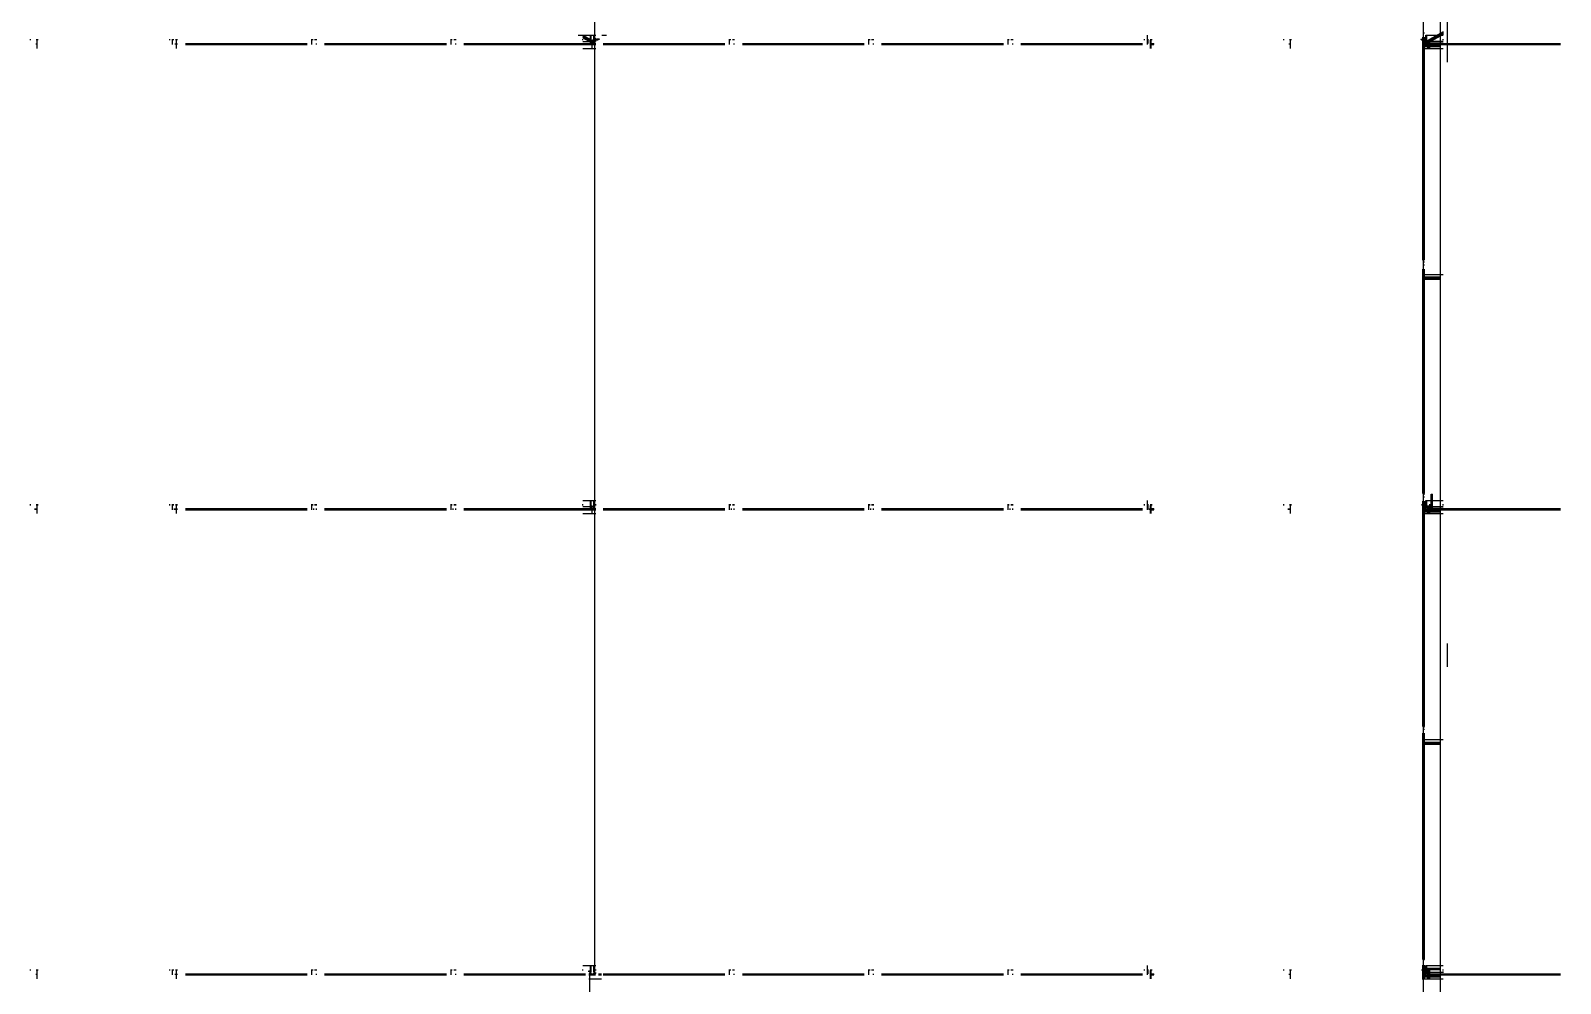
# Model space of a CAD drawing. Header units: inches. Extents: x -37 to 842, y -205 to 94.
# Drawn here: x 11.27 to 17.84, y -156.51 to -152.41 of the extents above; entities that cross this region are included whole.
import ezdxf

# ---------------------------------------------------------------- set-up
doc = ezdxf.new("R2010")
doc.units = ezdxf.units.IN
doc.header["$MEASUREMENT"] = 0
doc.linetypes.add('DIVIDE', pattern=[1.25, 0.5, -0.25, 0, -0.25, 0, -0.25])
doc.linetypes.add('HIDDEN', pattern=[19.05, 12.7, -6.35])
doc.layers.add('LCL-LINHACORTE', color=171, linetype='DIVIDE')
doc.layers.add('Planta_coberta-HID', color=7, linetype='HIDDEN')

msp = doc.modelspace()

# ---------------------------------------------------------------- linework, layer by layer
at = {"layer": 'LCL-LINHACORTE', "ltscale": 10}
msp.add_line((17.3576, -165.2456), (17.3576, -148.6351), dxfattribs=at)
at = {"layer": 'Planta_coberta-HID'}
for p, q in [((13.693, -152.4571), (13.693, -150.4571)), ((17.2541, -152.456), (17.2541, -150.456)), ((17.3268, -152.4684), (17.3268, -151.4792)), ((13.621, -152.4303), (13.6416, -152.4303)), ((13.642, -152.4303), (13.6741, -152.4303)), ((13.642, -152.4306), (13.6847, -152.4544)), ((13.642, -152.4306), (13.6847, -152.4544)), ((13.642, -152.4307), (13.6846, -152.4545)), ((13.642, -152.431), (13.6844, -152.4546)), ((13.642, -152.4313), (13.6843, -152.4548)), ((13.642, -152.4316), (13.6841, -152.4551)), ((13.642, -152.4321), (13.6838, -152.4554)), ((13.642, -152.4326), (13.6836, -152.4558)), ((13.642, -152.4332), (13.6833, -152.4562)), ((13.642, -152.4338), (13.683, -152.4567)), ((13.642, -152.4345), (13.6827, -152.4572)), ((13.642, -152.4352), (13.6824, -152.4577)), ((13.642, -152.4359), (13.6821, -152.4583)), ((13.6741, -152.4303), (13.6776, -152.4303)), ((13.6741, -152.4703), (13.6741, -152.4303)), ((13.6776, -152.4303), (13.6889, -152.4303)), ((13.6776, -152.4653), (13.6776, -152.4303)), ((13.6889, -152.4653), (13.6889, -152.4303)), ((13.6889, -152.4303), (13.6939, -152.4303)), ((13.6939, -152.4303), (13.697, -152.4303)), ((13.6939, -152.4703), (13.6939, -152.4303)), ((13.723, -152.4303), (13.7435, -152.4303)), ((16.0674, -152.4703), (16.0674, -152.4303)), ((17.2518, -152.4193), (17.2578, -152.4193)), ((17.2641, -152.4303), (17.2676, -152.4303)), ((17.2641, -152.4703), (17.2641, -152.4303)), ((17.2676, -152.4303), (17.3381, -152.4303)), ((17.2676, -152.4653), (17.2676, -152.4303)), ((17.3381, -152.4163), (17.2699, -152.4544)), ((17.3381, -152.4164), (17.2699, -152.4544)), ((17.3381, -152.4165), (17.27, -152.4545)), ((17.3381, -152.4167), (17.2701, -152.4546)), ((17.3381, -152.4171), (17.2703, -152.4548)), ((17.3381, -152.4174), (17.2705, -152.4551)), ((17.3381, -152.4179), (17.2707, -152.4554)), ((17.3381, -152.4184), (17.271, -152.4558)), ((17.3381, -152.419), (17.2713, -152.4562)), ((17.3381, -152.4196), (17.2715, -152.4567)), ((17.3381, -152.4203), (17.2718, -152.4572)), ((17.3381, -152.421), (17.2721, -152.4577)), ((17.3381, -152.4217), (17.2725, -152.4583)), ((17.3381, -152.4224), (17.2728, -152.4588)), ((17.3381, -152.4231), (17.2731, -152.4594)), ((17.3381, -152.4238), (17.2733, -152.4599)), ((17.3381, -152.4245), (17.2736, -152.4604)), ((17.3381, -152.4251), (17.2739, -152.4609)), ((17.3381, -152.4257), (17.2741, -152.4614)), ((17.3381, -152.4262), (17.2743, -152.4618)), ((17.3381, -152.4267), (17.2744, -152.4622)), ((17.3381, -152.4271), (17.2746, -152.4625)), ((17.3381, -152.4274), (17.2747, -152.4627)), ((17.3381, -152.4276), (17.2747, -152.4629)), ((17.3381, -152.4277), (17.2747, -152.463)), ((17.3381, -152.4278), (17.2747, -152.4631)), ((11.2688, -152.4521), (11.2688, -152.4471)), ((11.2936, -152.4703), (11.2936, -152.4653)), ((11.2956, -152.4521), (11.2956, -152.4471)), ((11.2972, -152.4871), (11.2972, -152.4471)), ((11.3006, -152.4521), (11.3006, -152.4471)), ((11.8672, -152.4521), (11.8672, -152.4471)), ((11.8791, -152.4703), (11.8791, -152.4471)), ((11.8826, -152.4521), (11.8826, -152.4471)), ((11.892, -152.4703), (11.892, -152.4653)), ((11.8939, -152.4521), (11.8939, -152.4471)), ((11.8955, -152.4871), (11.8955, -152.4471)), ((11.8989, -152.4521), (11.8989, -152.4471)), ((11.8989, -152.4703), (11.8989, -152.4653)), ((11.934, -152.4653), (12.4572, -152.4653)), ((11.934, -152.4703), (12.4572, -152.4703)), ((12.4774, -152.4703), (12.4774, -152.4471)), ((12.4809, -152.4521), (12.4809, -152.4471)), ((12.4922, -152.4521), (12.4922, -152.4471)), ((12.4972, -152.4521), (12.4972, -152.4471)), ((12.4972, -152.4703), (12.4972, -152.4653)), ((12.5323, -152.4653), (13.0556, -152.4653)), ((12.5323, -152.4703), (13.0556, -152.4703)), ((13.0757, -152.4703), (13.0757, -152.4471)), ((13.0793, -152.4521), (13.0793, -152.4471)), ((13.0906, -152.4521), (13.0906, -152.4471)), ((13.0956, -152.4521), (13.0956, -152.4471)), ((13.0956, -152.4703), (13.0956, -152.4653)), ((13.1306, -152.4653), (13.6539, -152.4653)), ((13.1306, -152.4703), (13.6539, -152.4703)), ((13.642, -152.4366), (13.6818, -152.4588)), ((13.642, -152.4373), (13.6815, -152.4594)), ((13.642, -152.438), (13.6812, -152.4599)), ((13.642, -152.4387), (13.681, -152.4604)), ((13.642, -152.4393), (13.6807, -152.4609)), ((13.642, -152.4399), (13.6805, -152.4614)), ((13.642, -152.4404), (13.6803, -152.4618)), ((13.642, -152.4409), (13.6801, -152.4622)), ((13.642, -152.4413), (13.68, -152.4625)), ((13.642, -152.4416), (13.6799, -152.4627)), ((13.642, -152.4418), (13.6799, -152.4629)), ((13.642, -152.442), (13.6799, -152.4631)), ((13.642, -152.442), (13.6798, -152.463)), ((13.642, -152.4521), (13.642, -152.4471)), ((13.642, -152.4571), (13.693, -152.4571)), ((13.642, -152.4571), (13.693, -152.4571)), ((13.642, -152.4871), (13.6823, -152.4871)), ((13.6539, -152.4703), (13.6539, -152.4653)), ((13.6539, -152.4653), (13.6823, -152.4653)), ((13.6539, -152.4703), (13.6823, -152.4703)), ((13.6799, -152.4544), (13.6798, -152.4544)), ((13.6798, -152.4544), (13.6799, -152.4545)), ((13.6799, -152.4544), (13.6798, -152.4544)), ((13.6799, -152.4629), (13.6798, -152.463)), ((13.6798, -152.463), (13.6799, -152.4631)), ((13.6798, -152.463), (13.6799, -152.4631)), ((13.697, -152.4448), (13.6799, -152.4544)), ((13.697, -152.4449), (13.6799, -152.4544)), ((13.68, -152.4545), (13.6799, -152.4544)), ((13.6799, -152.4544), (13.6799, -152.4544)), ((13.6799, -152.4545), (13.6799, -152.4547)), ((13.68, -152.4545), (13.6799, -152.4545)), ((13.6801, -152.4546), (13.6799, -152.4547)), ((13.6799, -152.4547), (13.68, -152.455)), ((13.68, -152.4625), (13.6799, -152.4627)), ((13.6799, -152.4627), (13.6799, -152.4629)), ((13.6799, -152.4627), (13.6801, -152.4629)), ((13.6799, -152.4629), (13.68, -152.463)), ((13.6799, -152.4631), (13.68, -152.463)), ((13.6799, -152.4631), (13.6799, -152.4631)), ((13.697, -152.445), (13.68, -152.4545)), ((13.6801, -152.4546), (13.68, -152.4545)), ((13.6803, -152.4548), (13.68, -152.455)), ((13.68, -152.455), (13.6801, -152.4553)), ((13.6801, -152.4622), (13.68, -152.4625)), ((13.68, -152.4625), (13.6803, -152.4626)), ((13.68, -152.463), (13.6801, -152.4629)), ((13.697, -152.4452), (13.6801, -152.4546)), ((13.6803, -152.4548), (13.6801, -152.4546)), ((13.6805, -152.4551), (13.6801, -152.4553)), ((13.6801, -152.4553), (13.6803, -152.4557)), ((13.6803, -152.4618), (13.6801, -152.4622)), ((13.6801, -152.4622), (13.6805, -152.4624)), ((13.6801, -152.4629), (13.6803, -152.4626)), ((13.697, -152.4455), (13.6803, -152.4548)), ((13.6805, -152.4551), (13.6803, -152.4548)), ((13.6807, -152.4554), (13.6803, -152.4557)), ((13.6803, -152.4557), (13.6805, -152.4561)), ((13.6805, -152.4614), (13.6803, -152.4618)), ((13.6803, -152.4618), (13.6807, -152.462)), ((13.6803, -152.4626), (13.6805, -152.4624)), ((13.697, -152.4459), (13.6805, -152.4551)), ((13.6807, -152.4554), (13.6805, -152.4551)), ((13.681, -152.4558), (13.6805, -152.4561)), ((13.6805, -152.4561), (13.6807, -152.4565)), ((13.6807, -152.4609), (13.6805, -152.4614)), ((13.6805, -152.4614), (13.681, -152.4616)), ((13.6805, -152.4624), (13.6807, -152.462)), ((13.697, -152.4464), (13.6807, -152.4554)), ((13.681, -152.4558), (13.6807, -152.4554)), ((13.6813, -152.4562), (13.6807, -152.4565)), ((13.6807, -152.4565), (13.681, -152.457)), ((13.681, -152.4604), (13.6807, -152.4609)), ((13.6807, -152.4609), (13.6813, -152.4612)), ((13.6807, -152.462), (13.681, -152.4616)), ((13.697, -152.4469), (13.681, -152.4558)), ((13.6813, -152.4562), (13.681, -152.4558)), ((13.6815, -152.4567), (13.681, -152.457)), ((13.681, -152.457), (13.6812, -152.4575)), ((13.6812, -152.4599), (13.681, -152.4604)), ((13.681, -152.4604), (13.6815, -152.4607)), ((13.681, -152.4616), (13.6813, -152.4612)), ((13.6818, -152.4572), (13.6812, -152.4575)), ((13.6812, -152.4575), (13.6815, -152.4581)), ((13.6815, -152.4594), (13.6812, -152.4599)), ((13.6812, -152.4599), (13.6818, -152.4602)), ((13.6976, -152.4471), (13.6813, -152.4562)), ((13.6815, -152.4567), (13.6813, -152.4562)), ((13.6813, -152.4612), (13.6815, -152.4607)), ((13.6987, -152.4471), (13.6815, -152.4567)), ((13.6818, -152.4572), (13.6815, -152.4567)), ((13.6821, -152.4577), (13.6815, -152.4581)), ((13.6815, -152.4581), (13.6818, -152.4586)), ((13.6818, -152.4588), (13.6815, -152.4594)), ((13.6815, -152.4594), (13.6821, -152.4597)), ((13.6815, -152.4607), (13.6818, -152.4602)), ((13.6999, -152.4471), (13.6818, -152.4572)), ((13.6821, -152.4577), (13.6818, -152.4572)), ((13.6825, -152.4583), (13.6818, -152.4586)), ((13.6821, -152.4583), (13.6818, -152.4588)), ((13.6818, -152.4586), (13.6821, -152.4592)), ((13.6818, -152.4588), (13.6825, -152.4592)), ((13.6818, -152.4602), (13.6821, -152.4597)), ((13.7012, -152.4471), (13.6821, -152.4577)), ((13.6825, -152.4583), (13.6821, -152.4577)), ((13.6824, -152.4577), (13.6821, -152.4583)), ((13.6821, -152.4583), (13.6828, -152.4586)), ((13.6828, -152.4588), (13.6821, -152.4592)), ((13.6821, -152.4592), (13.6824, -152.4597)), ((13.6821, -152.4597), (13.6825, -152.4592)), ((13.6823, -152.4871), (13.6823, -152.4521)), ((13.6823, -152.4871), (13.6823, -152.4521)), ((13.6823, -152.4653), (13.697, -152.4653)), ((13.6823, -152.4703), (13.697, -152.4703)), ((13.6823, -152.4871), (13.697, -152.4871)), ((13.6827, -152.4572), (13.6824, -152.4577)), ((13.6824, -152.4577), (13.6831, -152.4581)), ((13.6831, -152.4594), (13.6824, -152.4597)), ((13.6824, -152.4597), (13.6827, -152.4602)), ((13.7025, -152.4471), (13.6825, -152.4583)), ((13.6828, -152.4588), (13.6825, -152.4583)), ((13.6825, -152.4592), (13.6828, -152.4586)), ((13.683, -152.4567), (13.6827, -152.4572)), ((13.6827, -152.4572), (13.6833, -152.4575)), ((13.6833, -152.4599), (13.6827, -152.4602)), ((13.6827, -152.4602), (13.683, -152.4607)), ((13.7038, -152.4471), (13.6828, -152.4588)), ((13.6828, -152.4586), (13.6831, -152.4581)), ((13.6831, -152.4594), (13.6828, -152.4588)), ((13.6833, -152.4562), (13.683, -152.4567)), ((13.683, -152.4567), (13.6836, -152.457)), ((13.6836, -152.4604), (13.683, -152.4607)), ((13.683, -152.4607), (13.6833, -152.4612)), ((13.705, -152.4471), (13.6831, -152.4594)), ((13.6831, -152.4581), (13.6833, -152.4575)), ((13.6833, -152.4599), (13.6831, -152.4594)), ((13.697, -152.4523), (13.6833, -152.4599)), ((13.6836, -152.4558), (13.6833, -152.4562)), ((13.6833, -152.4562), (13.6839, -152.4565)), ((13.6833, -152.4575), (13.6836, -152.457)), ((13.6836, -152.4604), (13.6833, -152.4599)), ((13.6839, -152.4609), (13.6833, -152.4612)), ((13.6833, -152.4612), (13.6836, -152.4616)), ((13.697, -152.453), (13.6836, -152.4604)), ((13.6838, -152.4554), (13.6836, -152.4558)), ((13.6836, -152.4558), (13.6841, -152.4561)), ((13.6836, -152.457), (13.6839, -152.4565)), ((13.6839, -152.4609), (13.6836, -152.4604)), ((13.6841, -152.4614), (13.6836, -152.4616)), ((13.6836, -152.4616), (13.6838, -152.462)), ((13.6841, -152.4551), (13.6838, -152.4554)), ((13.6838, -152.4554), (13.6843, -152.4557)), ((13.6843, -152.4618), (13.6838, -152.462)), ((13.6838, -152.462), (13.6841, -152.4624)), ((13.697, -152.4536), (13.6839, -152.4609)), ((13.6839, -152.4565), (13.6841, -152.4561)), ((13.6841, -152.4614), (13.6839, -152.4609)), ((13.697, -152.4542), (13.6841, -152.4614)), ((13.6843, -152.4548), (13.6841, -152.4551)), ((13.6841, -152.4551), (13.6844, -152.4553)), ((13.6841, -152.4561), (13.6843, -152.4557)), ((13.6843, -152.4618), (13.6841, -152.4614)), ((13.6844, -152.4622), (13.6841, -152.4624)), ((13.6841, -152.4624), (13.6843, -152.4626)), ((13.6844, -152.4546), (13.6843, -152.4548)), ((13.697, -152.4547), (13.6843, -152.4618)), ((13.6843, -152.4548), (13.6846, -152.455)), ((13.6843, -152.4557), (13.6844, -152.4553)), ((13.6844, -152.4622), (13.6843, -152.4618)), ((13.6846, -152.4625), (13.6843, -152.4626)), ((13.6843, -152.4626), (13.6844, -152.4629)), ((13.6846, -152.4545), (13.6844, -152.4546)), ((13.6844, -152.4546), (13.6847, -152.4547)), ((13.6844, -152.4553), (13.6846, -152.455)), ((13.697, -152.4552), (13.6844, -152.4622)), ((13.6846, -152.4625), (13.6844, -152.4622)), ((13.6847, -152.4627), (13.6844, -152.4629)), ((13.6844, -152.4629), (13.6846, -152.463)), ((13.6847, -152.4544), (13.6846, -152.4545)), ((13.6846, -152.4545), (13.6847, -152.4545)), ((13.6846, -152.455), (13.6847, -152.4547)), ((13.697, -152.4556), (13.6846, -152.4625)), ((13.6847, -152.4627), (13.6846, -152.4625)), ((13.6847, -152.4629), (13.6846, -152.463)), ((13.6846, -152.463), (13.6847, -152.4631)), ((13.6847, -152.4545), (13.6847, -152.4544)), ((13.6847, -152.4544), (13.6847, -152.4544)), ((13.6847, -152.4544), (13.6847, -152.4544)), ((13.6847, -152.4544), (13.6847, -152.4544)), ((13.6847, -152.4547), (13.6847, -152.4545)), ((13.697, -152.4559), (13.6847, -152.4627)), ((13.697, -152.4561), (13.6847, -152.4629)), ((13.697, -152.4562), (13.6847, -152.463)), ((13.697, -152.4563), (13.6847, -152.4631)), ((13.6847, -152.4629), (13.6847, -152.4627)), ((13.6847, -152.463), (13.6847, -152.4629)), ((13.6847, -152.4631), (13.6847, -152.463)), ((13.6847, -152.463), (13.6847, -152.4631)), ((13.6847, -152.4631), (13.6847, -152.4631)), ((13.693, -154.4571), (13.693, -152.4571)), ((13.693, -152.4647), (13.697, -152.4647)), ((13.693, -152.4647), (13.697, -152.4647)), ((13.697, -152.4521), (13.697, -152.4471)), ((13.7063, -152.4471), (13.6973, -152.4521)), ((13.7075, -152.4471), (13.6985, -152.4521)), ((13.7086, -152.4471), (13.6996, -152.4521)), ((13.7097, -152.4471), (13.7007, -152.4521)), ((13.7106, -152.4471), (13.7016, -152.4521)), ((13.7114, -152.4471), (13.7024, -152.4521)), ((13.7121, -152.4471), (13.7031, -152.4521)), ((13.7127, -152.4471), (13.7037, -152.4521)), ((13.7131, -152.4471), (13.7041, -152.4521)), ((13.7133, -152.4471), (13.7043, -152.4521)), ((13.7134, -152.4471), (13.7044, -152.4521)), ((13.729, -152.4653), (14.2522, -152.4653)), ((13.729, -152.4703), (14.2522, -152.4703)), ((14.2724, -152.4703), (14.2724, -152.4471)), ((14.2759, -152.4521), (14.2759, -152.4471)), ((14.2872, -152.4521), (14.2872, -152.4471)), ((14.2922, -152.4521), (14.2922, -152.4471)), ((14.2922, -152.4703), (14.2922, -152.4653)), ((14.3273, -152.4653), (14.8506, -152.4653)), ((14.3273, -152.4703), (14.8506, -152.4703)), ((14.8707, -152.4703), (14.8707, -152.4471)), ((14.8743, -152.4521), (14.8743, -152.4471)), ((14.8856, -152.4521), (14.8856, -152.4471)), ((14.8906, -152.4521), (14.8906, -152.4471)), ((14.8906, -152.4703), (14.8906, -152.4653)), ((14.9256, -152.4653), (15.4489, -152.4653)), ((14.9256, -152.4703), (15.4489, -152.4703)), ((15.4691, -152.4703), (15.4691, -152.4471)), ((15.4726, -152.4521), (15.4726, -152.4471)), ((15.4839, -152.4521), (15.4839, -152.4471)), ((15.4889, -152.4521), (15.4889, -152.4471)), ((15.4889, -152.4703), (15.4889, -152.4653)), ((15.524, -152.4653), (16.0472, -152.4653)), ((15.524, -152.4703), (16.0472, -152.4703)), ((16.0555, -152.4521), (16.0555, -152.4471)), ((16.0709, -152.4653), (16.0709, -152.4471)), ((16.0803, -152.4871), (16.0803, -152.4521)), ((16.0822, -152.4521), (16.0822, -152.4471)), ((16.0822, -152.4653), (16.0957, -152.4653)), ((16.0838, -152.4871), (16.0838, -152.4471)), ((16.0872, -152.4521), (16.0872, -152.4471)), ((16.0872, -152.4703), (16.0957, -152.4703)), ((16.0957, -152.4703), (16.0957, -152.4653)), ((16.6538, -152.4521), (16.6538, -152.4471)), ((16.6786, -152.4703), (16.6786, -152.4653)), ((16.6806, -152.4521), (16.6806, -152.4471)), ((16.6822, -152.4871), (16.6822, -152.4471)), ((16.6856, -152.4521), (16.6856, -152.4471)), ((17.2412, -152.4471), (17.2699, -152.4631)), ((17.2413, -152.4471), (17.2698, -152.463)), ((17.2415, -152.4471), (17.2699, -152.4629)), ((17.2419, -152.4471), (17.2699, -152.4627)), ((17.2425, -152.4471), (17.27, -152.4625)), ((17.2432, -152.4471), (17.2701, -152.4622)), ((17.244, -152.4471), (17.2703, -152.4618)), ((17.2449, -152.4471), (17.2705, -152.4614)), ((17.246, -152.4471), (17.2707, -152.4609)), ((17.2471, -152.4471), (17.271, -152.4604)), ((17.2481, -152.4395), (17.2747, -152.4544)), ((17.2481, -152.4396), (17.2747, -152.4544)), ((17.2481, -152.4397), (17.2746, -152.4545)), ((17.2481, -152.4399), (17.2744, -152.4546)), ((17.2481, -152.4402), (17.2743, -152.4548)), ((17.2481, -152.4406), (17.2741, -152.4551)), ((17.2481, -152.4411), (17.2738, -152.4554)), ((17.2481, -152.4416), (17.2736, -152.4558)), ((17.2481, -152.4422), (17.2733, -152.4562)), ((17.2481, -152.4428), (17.273, -152.4567)), ((17.2481, -152.4435), (17.2727, -152.4572)), ((17.2481, -152.4442), (17.2724, -152.4577)), ((17.2481, -152.4449), (17.2721, -152.4583)), ((17.2481, -152.4456), (17.2718, -152.4588)), ((17.2481, -152.4463), (17.2715, -152.4594)), ((17.2481, -152.447), (17.2712, -152.4599)), ((17.2481, -152.4521), (17.2481, -152.4471)), ((17.2481, -152.4587), (17.2541, -152.4587)), ((17.2481, -152.4587), (17.2541, -152.4587)), ((17.2481, -152.4685), (17.2541, -152.4685)), ((17.2481, -152.4685), (17.2541, -152.4685)), ((17.2481, -152.4871), (17.2723, -152.4871)), ((17.2518, -152.4587), (17.2518, -152.4393)), ((17.2518, -152.4792), (17.2518, -152.4587)), ((17.2518, -152.4724), (17.3268, -152.4724)), ((17.2518, -152.4736), (17.3268, -152.4736)), ((17.2518, -153.3981), (17.2518, -152.4792)), ((17.2518, -152.4792), (17.3268, -152.4792)), ((17.2522, -152.4521), (17.2522, -152.4471)), ((17.2541, -152.456), (17.3381, -152.456)), ((17.2541, -152.456), (17.3381, -152.456)), ((17.2541, -154.456), (17.2541, -152.456)), ((17.2541, -152.4587), (17.3381, -152.4587)), ((17.2541, -152.4587), (17.3381, -152.4587)), ((17.2578, -152.4587), (17.2578, -152.4393)), ((17.2578, -152.4732), (17.2578, -152.4587)), ((17.2578, -152.4684), (17.3268, -152.4684)), ((17.2578, -152.4692), (17.3268, -152.4692)), ((17.2578, -153.3981), (17.2578, -152.4732)), ((17.2578, -152.4732), (17.3268, -152.4732)), ((17.2641, -152.4703), (17.2924, -152.4703)), ((17.2676, -152.4653), (17.2924, -152.4653)), ((17.2699, -152.4544), (17.2698, -152.4544)), ((17.2698, -152.4544), (17.2699, -152.4545)), ((17.2699, -152.4544), (17.2698, -152.4544)), ((17.2699, -152.4629), (17.2698, -152.463)), ((17.2698, -152.463), (17.2699, -152.4631)), ((17.2698, -152.463), (17.2699, -152.4631)), ((17.27, -152.4545), (17.2699, -152.4544)), ((17.2699, -152.4544), (17.2699, -152.4544)), ((17.2699, -152.4545), (17.2699, -152.4547)), ((17.27, -152.4545), (17.2699, -152.4545)), ((17.2701, -152.4546), (17.2699, -152.4547)), ((17.2699, -152.4547), (17.27, -152.455)), ((17.27, -152.4625), (17.2699, -152.4627)), ((17.2699, -152.4627), (17.2699, -152.4629)), ((17.2699, -152.4627), (17.2701, -152.4629)), ((17.2699, -152.4629), (17.27, -152.463)), ((17.2699, -152.4631), (17.27, -152.463)), ((17.2699, -152.4631), (17.2699, -152.4631)), ((17.2701, -152.4546), (17.27, -152.4545)), ((17.2703, -152.4548), (17.27, -152.455)), ((17.27, -152.455), (17.2701, -152.4553)), ((17.2701, -152.4622), (17.27, -152.4625)), ((17.27, -152.4625), (17.2703, -152.4626)), ((17.27, -152.463), (17.2701, -152.4629)), ((17.2703, -152.4548), (17.2701, -152.4546)), ((17.2705, -152.4551), (17.2701, -152.4553)), ((17.2701, -152.4553), (17.2703, -152.4557)), ((17.2703, -152.4618), (17.2701, -152.4622)), ((17.2701, -152.4622), (17.2705, -152.4624)), ((17.2701, -152.4629), (17.2703, -152.4626)), ((17.2705, -152.4551), (17.2703, -152.4548)), ((17.2707, -152.4554), (17.2703, -152.4557)), ((17.2703, -152.4557), (17.2705, -152.4561)), ((17.2705, -152.4614), (17.2703, -152.4618)), ((17.2703, -152.4618), (17.2707, -152.462)), ((17.2703, -152.4626), (17.2705, -152.4624)), ((17.2707, -152.4554), (17.2705, -152.4551)), ((17.271, -152.4558), (17.2705, -152.4561)), ((17.2705, -152.4561), (17.2707, -152.4565)), ((17.2707, -152.4609), (17.2705, -152.4614)), ((17.2705, -152.4614), (17.271, -152.4616)), ((17.2705, -152.4624), (17.2707, -152.462)), ((17.271, -152.4558), (17.2707, -152.4554)), ((17.2713, -152.4562), (17.2707, -152.4565)), ((17.2707, -152.4565), (17.271, -152.457)), ((17.271, -152.4604), (17.2707, -152.4609)), ((17.2707, -152.4609), (17.2713, -152.4612)), ((17.2707, -152.462), (17.271, -152.4616)), ((17.2713, -152.4562), (17.271, -152.4558)), ((17.2715, -152.4567), (17.271, -152.457)), ((17.271, -152.457), (17.2712, -152.4575)), ((17.2712, -152.4599), (17.271, -152.4604)), ((17.271, -152.4604), (17.2715, -152.4607)), ((17.271, -152.4616), (17.2713, -152.4612)), ((17.2718, -152.4572), (17.2712, -152.4575)), ((17.2712, -152.4575), (17.2715, -152.4581)), ((17.2715, -152.4594), (17.2712, -152.4599)), ((17.2712, -152.4599), (17.2718, -152.4602)), ((17.2715, -152.4567), (17.2713, -152.4562)), ((17.2713, -152.4612), (17.2715, -152.4607)), ((17.2718, -152.4572), (17.2715, -152.4567)), ((17.2721, -152.4577), (17.2715, -152.4581)), ((17.2715, -152.4581), (17.2718, -152.4586)), ((17.2718, -152.4588), (17.2715, -152.4594)), ((17.2715, -152.4594), (17.2721, -152.4597)), ((17.2715, -152.4607), (17.2718, -152.4602)), ((17.2721, -152.4577), (17.2718, -152.4572)), ((17.2721, -152.4583), (17.2718, -152.4588)), ((17.2725, -152.4583), (17.2718, -152.4586)), ((17.2718, -152.4586), (17.2721, -152.4592)), ((17.2718, -152.4588), (17.2725, -152.4592)), ((17.2718, -152.4602), (17.2721, -152.4597)), ((17.2724, -152.4577), (17.2721, -152.4583)), ((17.2725, -152.4583), (17.2721, -152.4577)), ((17.2721, -152.4583), (17.2728, -152.4586)), ((17.2728, -152.4588), (17.2721, -152.4592)), ((17.2721, -152.4597), (17.2725, -152.4592)), ((17.2721, -152.4592), (17.2724, -152.4597)), ((17.2723, -152.4871), (17.2723, -152.4521)), ((17.2723, -152.4871), (17.2723, -152.4521)), ((17.2723, -152.4871), (17.275, -152.4871)), ((17.2727, -152.4572), (17.2724, -152.4577)), ((17.2724, -152.4577), (17.2731, -152.4581)), ((17.2731, -152.4594), (17.2724, -152.4597)), ((17.2724, -152.4597), (17.2727, -152.4602)), ((17.2728, -152.4588), (17.2725, -152.4583)), ((17.2725, -152.4592), (17.2728, -152.4586)), ((17.273, -152.4567), (17.2727, -152.4572)), ((17.2727, -152.4572), (17.2733, -152.4575)), ((17.2733, -152.4599), (17.2727, -152.4602)), ((17.2727, -152.4602), (17.273, -152.4607)), ((17.2728, -152.4586), (17.2731, -152.4581)), ((17.2731, -152.4594), (17.2728, -152.4588)), ((17.2733, -152.4562), (17.273, -152.4567)), ((17.273, -152.4567), (17.2736, -152.457)), ((17.2736, -152.4604), (17.273, -152.4607)), ((17.273, -152.4607), (17.2733, -152.4612)), ((17.2731, -152.4581), (17.2733, -152.4575)), ((17.2733, -152.4599), (17.2731, -152.4594)), ((17.2736, -152.4558), (17.2733, -152.4562)), ((17.2733, -152.4562), (17.2739, -152.4565)), ((17.2733, -152.4575), (17.2736, -152.457)), ((17.2736, -152.4604), (17.2733, -152.4599)), ((17.2739, -152.4609), (17.2733, -152.4612)), ((17.2733, -152.4612), (17.2736, -152.4616)), ((17.2738, -152.4554), (17.2736, -152.4558)), ((17.2736, -152.4558), (17.2741, -152.4561)), ((17.2736, -152.457), (17.2739, -152.4565)), ((17.2739, -152.4609), (17.2736, -152.4604)), ((17.2741, -152.4614), (17.2736, -152.4616)), ((17.2736, -152.4616), (17.2738, -152.462)), ((17.2741, -152.4551), (17.2738, -152.4554)), ((17.2738, -152.4554), (17.2743, -152.4557)), ((17.2743, -152.4618), (17.2738, -152.462)), ((17.2738, -152.462), (17.2741, -152.4624)), ((17.2739, -152.4565), (17.2741, -152.4561)), ((17.2741, -152.4614), (17.2739, -152.4609)), ((17.2743, -152.4548), (17.2741, -152.4551)), ((17.2741, -152.4551), (17.2744, -152.4553)), ((17.2741, -152.4561), (17.2743, -152.4557)), ((17.2743, -152.4618), (17.2741, -152.4614)), ((17.2744, -152.4622), (17.2741, -152.4624)), ((17.2741, -152.4624), (17.2743, -152.4626)), ((17.2744, -152.4546), (17.2743, -152.4548)), ((17.2743, -152.4548), (17.2746, -152.455)), ((17.2743, -152.4557), (17.2744, -152.4553)), ((17.2744, -152.4622), (17.2743, -152.4618)), ((17.2746, -152.4625), (17.2743, -152.4626)), ((17.2743, -152.4626), (17.2744, -152.4629)), ((17.2746, -152.4545), (17.2744, -152.4546)), ((17.2744, -152.4546), (17.2747, -152.4547)), ((17.2744, -152.4553), (17.2746, -152.455)), ((17.2746, -152.4625), (17.2744, -152.4622)), ((17.2747, -152.4627), (17.2744, -152.4629)), ((17.2744, -152.4629), (17.2746, -152.463)), ((17.2747, -152.4544), (17.2746, -152.4545)), ((17.2746, -152.4545), (17.2747, -152.4545)), ((17.2746, -152.455), (17.2747, -152.4547)), ((17.2747, -152.4627), (17.2746, -152.4625)), ((17.2747, -152.4629), (17.2746, -152.463)), ((17.2746, -152.463), (17.2747, -152.4631)), ((17.2747, -152.4545), (17.2747, -152.4544)), ((17.2747, -152.4544), (17.2747, -152.4544)), ((17.2747, -152.4544), (17.2747, -152.4544)), ((17.2747, -152.4544), (17.2747, -152.4544)), ((17.2747, -152.4547), (17.2747, -152.4545)), ((17.2747, -152.4629), (17.2747, -152.4627)), ((17.2747, -152.463), (17.2747, -152.4629)), ((17.2747, -152.4631), (17.2747, -152.463)), ((17.2747, -152.463), (17.2747, -152.4631)), ((17.2747, -152.4631), (17.2747, -152.4631)), ((17.275, -152.4871), (17.277, -152.4871)), ((17.277, -152.4871), (17.277, -152.4521)), ((17.277, -152.4871), (17.2789, -152.4871)), ((17.2789, -152.4871), (17.3381, -152.4871)), ((17.2805, -152.4871), (17.2805, -152.4471)), ((17.2924, -152.4653), (17.8422, -152.4653)), ((17.2924, -152.4703), (17.2924, -152.4653)), ((17.2924, -152.4703), (17.8422, -152.4703)), ((17.3268, -152.4724), (17.3268, -152.4684)), ((17.3268, -152.4732), (17.3268, -152.4724)), ((17.3268, -152.4792), (17.3268, -152.4732)), ((17.3268, -153.4692), (17.3268, -152.4792)), ((17.3381, -152.4521), (17.3381, -152.4471)), ((17.2518, -153.4042), (17.2578, -153.4042)), ((17.2518, -153.4169), (17.2578, -153.4169)), ((17.2481, -153.4587), (17.2541, -153.4587)), ((17.2481, -153.4587), (17.2541, -153.4587)), ((17.2518, -153.4587), (17.2518, -153.4365)), ((17.2518, -153.4792), (17.2518, -153.4587)), ((17.2518, -153.4736), (17.3268, -153.4736)), ((17.2518, -153.4745), (17.3268, -153.4745)), ((17.2518, -154.4009), (17.2518, -153.4792)), ((17.2518, -153.4792), (17.3268, -153.4792)), ((17.2541, -153.4587), (17.3381, -153.4587)), ((17.2541, -153.4587), (17.3381, -153.4587)), ((17.2578, -153.4587), (17.2578, -153.4365)), ((17.2578, -153.4732), (17.2578, -153.4587)), ((17.2578, -153.4692), (17.3268, -153.4692)), ((17.2578, -153.4699), (17.3268, -153.4699)), ((17.2578, -154.4009), (17.2578, -153.4732)), ((17.2578, -153.4732), (17.3268, -153.4732)), ((17.3268, -153.4732), (17.3268, -153.4692)), ((17.3268, -153.4792), (17.3268, -153.4732)), ((17.3268, -154.4699), (17.3268, -153.4792)), ((17.2518, -154.4042), (17.2578, -154.4042)), ((17.2868, -154.4732), (17.2868, -154.4042)), ((17.2868, -154.4042), (17.2928, -154.4042)), ((17.2928, -154.4792), (17.2928, -154.4042)), ((11.2688, -154.4521), (11.2688, -154.4471)), ((11.289, -154.4703), (11.289, -154.4653)), ((11.289, -154.4703), (11.289, -154.4653)), ((11.2936, -154.4703), (11.2936, -154.4653)), ((11.2956, -154.4521), (11.2956, -154.4471)), ((11.2972, -154.4871), (11.2972, -154.4471)), ((11.3006, -154.4521), (11.3006, -154.4471)), ((11.8672, -154.4521), (11.8672, -154.4471)), ((11.8791, -154.4703), (11.8791, -154.4471)), ((11.8826, -154.4521), (11.8826, -154.4471)), ((11.8873, -154.4703), (11.8873, -154.4653)), ((11.8873, -154.4703), (11.8873, -154.4653)), ((11.892, -154.4703), (11.892, -154.4653)), ((11.8939, -154.4521), (11.8939, -154.4471)), ((11.8955, -154.4871), (11.8955, -154.4471)), ((11.8989, -154.4521), (11.8989, -154.4471)), ((11.8989, -154.4703), (11.8989, -154.4653)), ((11.934, -154.4653), (12.4572, -154.4653)), ((11.934, -154.4703), (12.4572, -154.4703)), ((12.4774, -154.4703), (12.4774, -154.4471)), ((12.4809, -154.4521), (12.4809, -154.4471)), ((12.4856, -154.4703), (12.4856, -154.4653)), ((12.4856, -154.4703), (12.4856, -154.4653)), ((12.4922, -154.4521), (12.4922, -154.4471)), ((12.4972, -154.4521), (12.4972, -154.4471)), ((12.4972, -154.4703), (12.4972, -154.4653)), ((12.5323, -154.4653), (13.0556, -154.4653)), ((12.5323, -154.4703), (13.0556, -154.4703)), ((13.0757, -154.4703), (13.0757, -154.4471)), ((13.0793, -154.4521), (13.0793, -154.4471)), ((13.084, -154.4703), (13.084, -154.4653)), ((13.084, -154.4703), (13.084, -154.4653)), ((13.0906, -154.4521), (13.0906, -154.4471)), ((13.0956, -154.4521), (13.0956, -154.4471)), ((13.0956, -154.4703), (13.0956, -154.4653)), ((13.1306, -154.4653), (13.6539, -154.4653)), ((13.1306, -154.4703), (13.6539, -154.4703)), ((13.642, -154.4303), (13.6741, -154.4303)), ((13.642, -154.4521), (13.642, -154.4471)), ((13.642, -154.4571), (13.693, -154.4571)), ((13.642, -154.4571), (13.693, -154.4571)), ((13.6539, -154.4703), (13.6539, -154.4653)), ((13.6539, -154.4653), (13.6823, -154.4653)), ((13.6539, -154.4703), (13.6823, -154.4703)), ((13.6741, -154.4303), (13.6776, -154.4303)), ((13.6741, -154.4703), (13.6741, -154.4303)), ((13.6776, -154.4303), (13.6889, -154.4303)), ((13.6776, -154.4653), (13.6776, -154.4303)), ((13.6823, -154.4871), (13.6823, -154.4521)), ((13.6823, -154.4871), (13.6823, -154.4521)), ((13.6823, -154.4653), (13.697, -154.4653)), ((13.6823, -154.4703), (13.697, -154.4703)), ((13.6889, -154.4653), (13.6889, -154.4303)), ((13.6889, -154.4303), (13.6939, -154.4303)), ((13.693, -156.4571), (13.693, -154.4571)), ((13.693, -154.4647), (13.697, -154.4647)), ((13.693, -154.4647), (13.697, -154.4647)), ((13.6939, -154.4303), (13.697, -154.4303)), ((13.6939, -154.4703), (13.6939, -154.4303)), ((13.697, -154.4521), (13.697, -154.4471)), ((13.729, -154.4653), (14.2522, -154.4653)), ((13.729, -154.4703), (14.2522, -154.4703)), ((14.2724, -154.4703), (14.2724, -154.4471)), ((14.2759, -154.4521), (14.2759, -154.4471)), ((14.2806, -154.4703), (14.2806, -154.4653)), ((14.2806, -154.4703), (14.2806, -154.4653)), ((14.2872, -154.4521), (14.2872, -154.4471)), ((14.2922, -154.4521), (14.2922, -154.4471)), ((14.2922, -154.4703), (14.2922, -154.4653)), ((14.3273, -154.4653), (14.8506, -154.4653)), ((14.3273, -154.4703), (14.8506, -154.4703)), ((14.8707, -154.4703), (14.8707, -154.4471)), ((14.8743, -154.4521), (14.8743, -154.4471)), ((14.879, -154.4703), (14.879, -154.4653)), ((14.879, -154.4703), (14.879, -154.4653)), ((14.8856, -154.4521), (14.8856, -154.4471)), ((14.8906, -154.4521), (14.8906, -154.4471)), ((14.8906, -154.4703), (14.8906, -154.4653)), ((14.9256, -154.4653), (15.4489, -154.4653)), ((14.9256, -154.4703), (15.4489, -154.4703)), ((15.4691, -154.4703), (15.4691, -154.4471)), ((15.4726, -154.4521), (15.4726, -154.4471)), ((15.4773, -154.4703), (15.4773, -154.4653)), ((15.4773, -154.4703), (15.4773, -154.4653)), ((15.4839, -154.4521), (15.4839, -154.4471)), ((15.4889, -154.4521), (15.4889, -154.4471)), ((15.4889, -154.4703), (15.4889, -154.4653)), ((15.524, -154.4653), (16.0472, -154.4653)), ((15.524, -154.4703), (16.0472, -154.4703)), ((16.0555, -154.4521), (16.0555, -154.4471)), ((16.0674, -154.4703), (16.0674, -154.4303)), ((16.0709, -154.4653), (16.0709, -154.4471)), ((16.0756, -154.4703), (16.0756, -154.4653)), ((16.0756, -154.4703), (16.0756, -154.4653)), ((16.0803, -154.4871), (16.0803, -154.4521)), ((16.0822, -154.4521), (16.0822, -154.4471)), ((16.0822, -154.4653), (16.0957, -154.4653)), ((16.0838, -154.4871), (16.0838, -154.4471)), ((16.0872, -154.4521), (16.0872, -154.4471)), ((16.0872, -154.4703), (16.0957, -154.4703)), ((16.0957, -154.4703), (16.0957, -154.4653)), ((16.6538, -154.4521), (16.6538, -154.4471)), ((16.674, -154.4703), (16.674, -154.4653)), ((16.674, -154.4703), (16.674, -154.4653)), ((16.6786, -154.4703), (16.6786, -154.4653)), ((16.6806, -154.4521), (16.6806, -154.4471)), ((16.6822, -154.4871), (16.6822, -154.4471)), ((16.6856, -154.4521), (16.6856, -154.4471)), ((17.2481, -154.4521), (17.2481, -154.4471)), ((17.2481, -154.4587), (17.2541, -154.4587)), ((17.2481, -154.4587), (17.2541, -154.4587)), ((17.2481, -154.4685), (17.2541, -154.4685)), ((17.2481, -154.4685), (17.2541, -154.4685)), ((17.2481, -154.4732), (17.2868, -154.4732)), ((17.2518, -154.4149), (17.2578, -154.4149)), ((17.2518, -154.4745), (17.2518, -154.4338)), ((17.2522, -154.4521), (17.2522, -154.4471)), ((17.2541, -154.456), (17.3381, -154.456)), ((17.2541, -156.456), (17.2541, -154.456)), ((17.2541, -154.456), (17.3381, -154.456)), ((17.2541, -154.4587), (17.3381, -154.4587)), ((17.2541, -154.4587), (17.3381, -154.4587)), ((17.2578, -154.4699), (17.2578, -154.4338)), ((17.2578, -154.4699), (17.3268, -154.4699)), ((17.2578, -154.4732), (17.2578, -154.4699)), ((17.2578, -154.4704), (17.3268, -154.4704)), ((17.2578, -155.4028), (17.2578, -154.4732)), ((17.2641, -154.4303), (17.2676, -154.4303)), ((17.2641, -154.4703), (17.2641, -154.4303)), ((17.2641, -154.4703), (17.2924, -154.4703)), ((17.2676, -154.4303), (17.3381, -154.4303)), ((17.2676, -154.4653), (17.2676, -154.4303)), ((17.2676, -154.4653), (17.2924, -154.4653)), ((17.2723, -154.4871), (17.2723, -154.4521)), ((17.2723, -154.4871), (17.2723, -154.4521)), ((17.277, -154.4871), (17.277, -154.4521)), ((17.2805, -154.4871), (17.2805, -154.4471)), ((17.2868, -154.4732), (17.3268, -154.4732)), ((17.2924, -154.4653), (17.8422, -154.4653)), ((17.2924, -154.4703), (17.2924, -154.4653)), ((17.2924, -154.4703), (17.8422, -154.4703)), ((17.3268, -154.4745), (17.3268, -154.4699)), ((17.3381, -154.4521), (17.3381, -154.4471)), ((13.642, -154.4871), (13.6823, -154.4871)), ((13.6823, -154.4871), (13.697, -154.4871)), ((17.2481, -154.4792), (17.2928, -154.4792)), ((17.2481, -154.4871), (17.2723, -154.4871)), ((17.2518, -154.4745), (17.3268, -154.4745)), ((17.2518, -154.4792), (17.2518, -154.4745)), ((17.2518, -154.4752), (17.3268, -154.4752)), ((17.2518, -155.4028), (17.2518, -154.4792)), ((17.2723, -154.4871), (17.275, -154.4871)), ((17.275, -154.4871), (17.277, -154.4871)), ((17.277, -154.4871), (17.2789, -154.4871)), ((17.2789, -154.4871), (17.3381, -154.4871)), ((17.2928, -154.4792), (17.3268, -154.4792)), ((17.3268, -154.4792), (17.3268, -154.4745)), ((17.3268, -155.4704), (17.3268, -154.4792)), ((17.2481, -155.4587), (17.2541, -155.4587)), ((17.2481, -155.4587), (17.2541, -155.4587)), ((17.2518, -155.4042), (17.2578, -155.4042)), ((17.2518, -155.4134), (17.2578, -155.4134)), ((17.2518, -155.4587), (17.2518, -155.4313)), ((17.2518, -155.4792), (17.2518, -155.4587)), ((17.2541, -155.4587), (17.3381, -155.4587)), ((17.2541, -155.4587), (17.3381, -155.4587)), ((17.2578, -155.4587), (17.2578, -155.4313)), ((17.2578, -155.4732), (17.2578, -155.4587)), ((17.2518, -155.4752), (17.3268, -155.4752)), ((17.2518, -155.4758), (17.3268, -155.4758)), ((17.2518, -156.4041), (17.2518, -155.4792)), ((17.2518, -155.4792), (17.3268, -155.4792)), ((17.2578, -155.4704), (17.3268, -155.4704)), ((17.2578, -155.4708), (17.3268, -155.4708)), ((17.2578, -156.4041), (17.2578, -155.4732)), ((17.2578, -155.4732), (17.3268, -155.4732)), ((17.3268, -155.4732), (17.3268, -155.4704)), ((17.3268, -155.4792), (17.3268, -155.4732)), ((17.3268, -156.4417), (17.3268, -155.4792)), ((13.642, -156.4303), (13.6741, -156.4303)), ((13.6741, -156.4303), (13.6776, -156.4303)), ((13.6741, -156.4703), (13.6741, -156.4303)), ((13.6776, -156.4303), (13.6889, -156.4303)), ((13.6776, -156.4571), (13.6776, -156.4303)), ((13.6889, -156.4571), (13.6889, -156.4303)), ((13.6889, -156.4303), (13.6939, -156.4303)), ((13.6939, -156.4303), (13.697, -156.4303)), ((13.6939, -156.4587), (13.6939, -156.4303)), ((16.0674, -156.4703), (16.0674, -156.4303)), ((17.2518, -156.4042), (17.2578, -156.4042)), ((17.2518, -156.4587), (17.2518, -156.4288)), ((17.2518, -156.4417), (17.3268, -156.4417)), ((17.2578, -156.456), (17.2578, -156.4288)), ((17.2641, -156.4303), (17.2676, -156.4303)), ((17.2641, -156.4703), (17.2641, -156.4303)), ((17.2676, -156.4303), (17.3381, -156.4303)), ((17.2676, -156.456), (17.2676, -156.4303)), ((17.3268, -156.4467), (17.3268, -156.4417)), ((11.2688, -156.4521), (11.2688, -156.4471)), ((11.2936, -156.4703), (11.2936, -156.4653)), ((11.2956, -156.4521), (11.2956, -156.4471)), ((11.2972, -156.4871), (11.2972, -156.4471)), ((11.3006, -156.4521), (11.3006, -156.4471)), ((11.8672, -156.4521), (11.8672, -156.4471)), ((11.8791, -156.4703), (11.8791, -156.4471)), ((11.8826, -156.4521), (11.8826, -156.4471)), ((11.892, -156.4703), (11.892, -156.4653)), ((11.8939, -156.4521), (11.8939, -156.4471)), ((11.8955, -156.4871), (11.8955, -156.4471)), ((11.8989, -156.4521), (11.8989, -156.4471)), ((11.8989, -156.4703), (11.8989, -156.4653)), ((11.934, -156.4653), (12.4572, -156.4653)), ((11.934, -156.4703), (12.4572, -156.4703)), ((12.4774, -156.4703), (12.4774, -156.4471)), ((12.4809, -156.4521), (12.4809, -156.4471)), ((12.4922, -156.4521), (12.4922, -156.4471)), ((12.4972, -156.4521), (12.4972, -156.4471)), ((12.4972, -156.4703), (12.4972, -156.4653)), ((12.5323, -156.4653), (13.0556, -156.4653)), ((12.5323, -156.4703), (13.0556, -156.4703)), ((13.0757, -156.4703), (13.0757, -156.4471)), ((13.0793, -156.4521), (13.0793, -156.4471)), ((13.0906, -156.4521), (13.0906, -156.4471)), ((13.0956, -156.4521), (13.0956, -156.4471)), ((13.0956, -156.4703), (13.0956, -156.4653)), ((13.1306, -156.4653), (13.6539, -156.4653)), ((13.1306, -156.4703), (13.6539, -156.4703)), ((13.642, -156.4521), (13.642, -156.4471)), ((13.6676, -156.4527), (13.6716, -156.4527)), ((13.6676, -156.4577), (13.6676, -156.4527)), ((13.6676, -156.4653), (13.6823, -156.4653)), ((13.6676, -156.4703), (13.6823, -156.4703)), ((13.6676, -156.4871), (13.7226, -156.4871)), ((13.6716, -156.4577), (13.6716, -156.4527)), ((13.6716, -158.4603), (13.6716, -156.4603)), ((13.6776, -156.4653), (13.6776, -156.4603)), ((13.6823, -156.4653), (13.6962, -156.4653)), ((13.6823, -156.4703), (13.6955, -156.4703)), ((13.6889, -156.4653), (13.6889, -156.4603)), ((13.693, -156.4647), (13.693, -156.4587)), ((13.693, -156.4647), (13.697, -156.4647)), ((13.6939, -156.4703), (13.6939, -156.4603)), ((13.697, -156.4521), (13.697, -156.4471)), ((13.697, -156.4647), (13.697, -156.4597)), ((13.7086, -156.4653), (13.7226, -156.4653)), ((13.7093, -156.4703), (13.7226, -156.4703)), ((13.729, -156.4653), (14.2522, -156.4653)), ((13.729, -156.4703), (14.2522, -156.4703)), ((14.2724, -156.4703), (14.2724, -156.4471)), ((14.2759, -156.4521), (14.2759, -156.4471)), ((14.2872, -156.4521), (14.2872, -156.4471)), ((14.2922, -156.4521), (14.2922, -156.4471)), ((14.2922, -156.4703), (14.2922, -156.4653)), ((14.3273, -156.4653), (14.8506, -156.4653)), ((14.3273, -156.4703), (14.8506, -156.4703)), ((14.8707, -156.4703), (14.8707, -156.4471)), ((14.8743, -156.4521), (14.8743, -156.4471)), ((14.8856, -156.4521), (14.8856, -156.4471)), ((14.8906, -156.4521), (14.8906, -156.4471)), ((14.8906, -156.4703), (14.8906, -156.4653)), ((14.9256, -156.4653), (15.4489, -156.4653)), ((14.9256, -156.4703), (15.4489, -156.4703)), ((15.4691, -156.4703), (15.4691, -156.4471)), ((15.4726, -156.4521), (15.4726, -156.4471)), ((15.4839, -156.4521), (15.4839, -156.4471)), ((15.4889, -156.4521), (15.4889, -156.4471)), ((15.4889, -156.4703), (15.4889, -156.4653)), ((15.524, -156.4653), (16.0472, -156.4653)), ((15.524, -156.4703), (16.0472, -156.4703)), ((16.0555, -156.4521), (16.0555, -156.4471)), ((16.0709, -156.4653), (16.0709, -156.4471)), ((16.0803, -156.4871), (16.0803, -156.4521)), ((16.0822, -156.4521), (16.0822, -156.4471)), ((16.0822, -156.4653), (16.0957, -156.4653)), ((16.0838, -156.4871), (16.0838, -156.4471)), ((16.0872, -156.4521), (16.0872, -156.4471)), ((16.0872, -156.4703), (16.0957, -156.4703)), ((16.0957, -156.4703), (16.0957, -156.4653)), ((16.6538, -156.4521), (16.6538, -156.4471)), ((16.6786, -156.4703), (16.6786, -156.4653)), ((16.6806, -156.4521), (16.6806, -156.4471)), ((16.6822, -156.4871), (16.6822, -156.4471)), ((16.6856, -156.4521), (16.6856, -156.4471)), ((17.2481, -156.4521), (17.2481, -156.4471)), ((17.2481, -156.449), (17.2541, -156.449)), ((17.2481, -156.4587), (17.2541, -156.4587)), ((17.2481, -156.4587), (17.2541, -156.4587)), ((17.2481, -156.4685), (17.2541, -156.4685)), ((17.2481, -156.4871), (17.2723, -156.4871)), ((17.2518, -156.4887), (17.2518, -156.4587)), ((17.2518, -156.4758), (17.3268, -156.4758)), ((17.2518, -156.4792), (17.3268, -156.4792)), ((17.2522, -156.4521), (17.2522, -156.4471)), ((17.2541, -156.4587), (17.3381, -156.4587)), ((17.2541, -156.4587), (17.2541, -156.4587)), ((17.2541, -156.4587), (17.2541, -156.4587)), ((17.2541, -156.4587), (17.3381, -156.4587)), ((17.2541, -158.4614), (17.2541, -156.4614)), ((17.2578, -156.4467), (17.3268, -156.4467)), ((17.2578, -156.4887), (17.2578, -156.4614)), ((17.2578, -156.4708), (17.3268, -156.4708)), ((17.2578, -156.4732), (17.3268, -156.4732)), ((17.2641, -156.4703), (17.2924, -156.4703)), ((17.2676, -156.4653), (17.2676, -156.4614)), ((17.2676, -156.4653), (17.2924, -156.4653)), ((17.2723, -156.456), (17.2723, -156.4521)), ((17.2723, -156.456), (17.2723, -156.4521)), ((17.2723, -156.4871), (17.2723, -156.4614)), ((17.2723, -156.4871), (17.2723, -156.4614)), ((17.2723, -156.4871), (17.275, -156.4871)), ((17.275, -156.4871), (17.277, -156.4871)), ((17.277, -156.456), (17.277, -156.4521)), ((17.277, -156.4871), (17.277, -156.4614)), ((17.277, -156.4871), (17.2789, -156.4871)), ((17.2789, -156.4871), (17.3381, -156.4871)), ((17.2805, -156.4871), (17.2805, -156.4471)), ((17.2924, -156.4653), (17.8422, -156.4653)), ((17.2924, -156.4703), (17.2924, -156.4653)), ((17.2924, -156.4703), (17.8422, -156.4703)), ((17.3268, -156.4587), (17.3268, -156.4467)), ((17.3268, -156.4708), (17.3268, -156.4587)), ((17.3268, -156.4732), (17.3268, -156.4708)), ((17.3268, -156.4792), (17.3268, -156.4732)), ((17.3268, -157.4423), (17.3268, -156.4792)), ((17.3381, -156.4521), (17.3381, -156.4471)), ((17.3381, -156.4587), (17.3381, -156.456)), ((17.3381, -156.4614), (17.3381, -156.4587))]:
    msp.add_line(p, q, dxfattribs=at)

doc.saveas('drawing.dxf')
